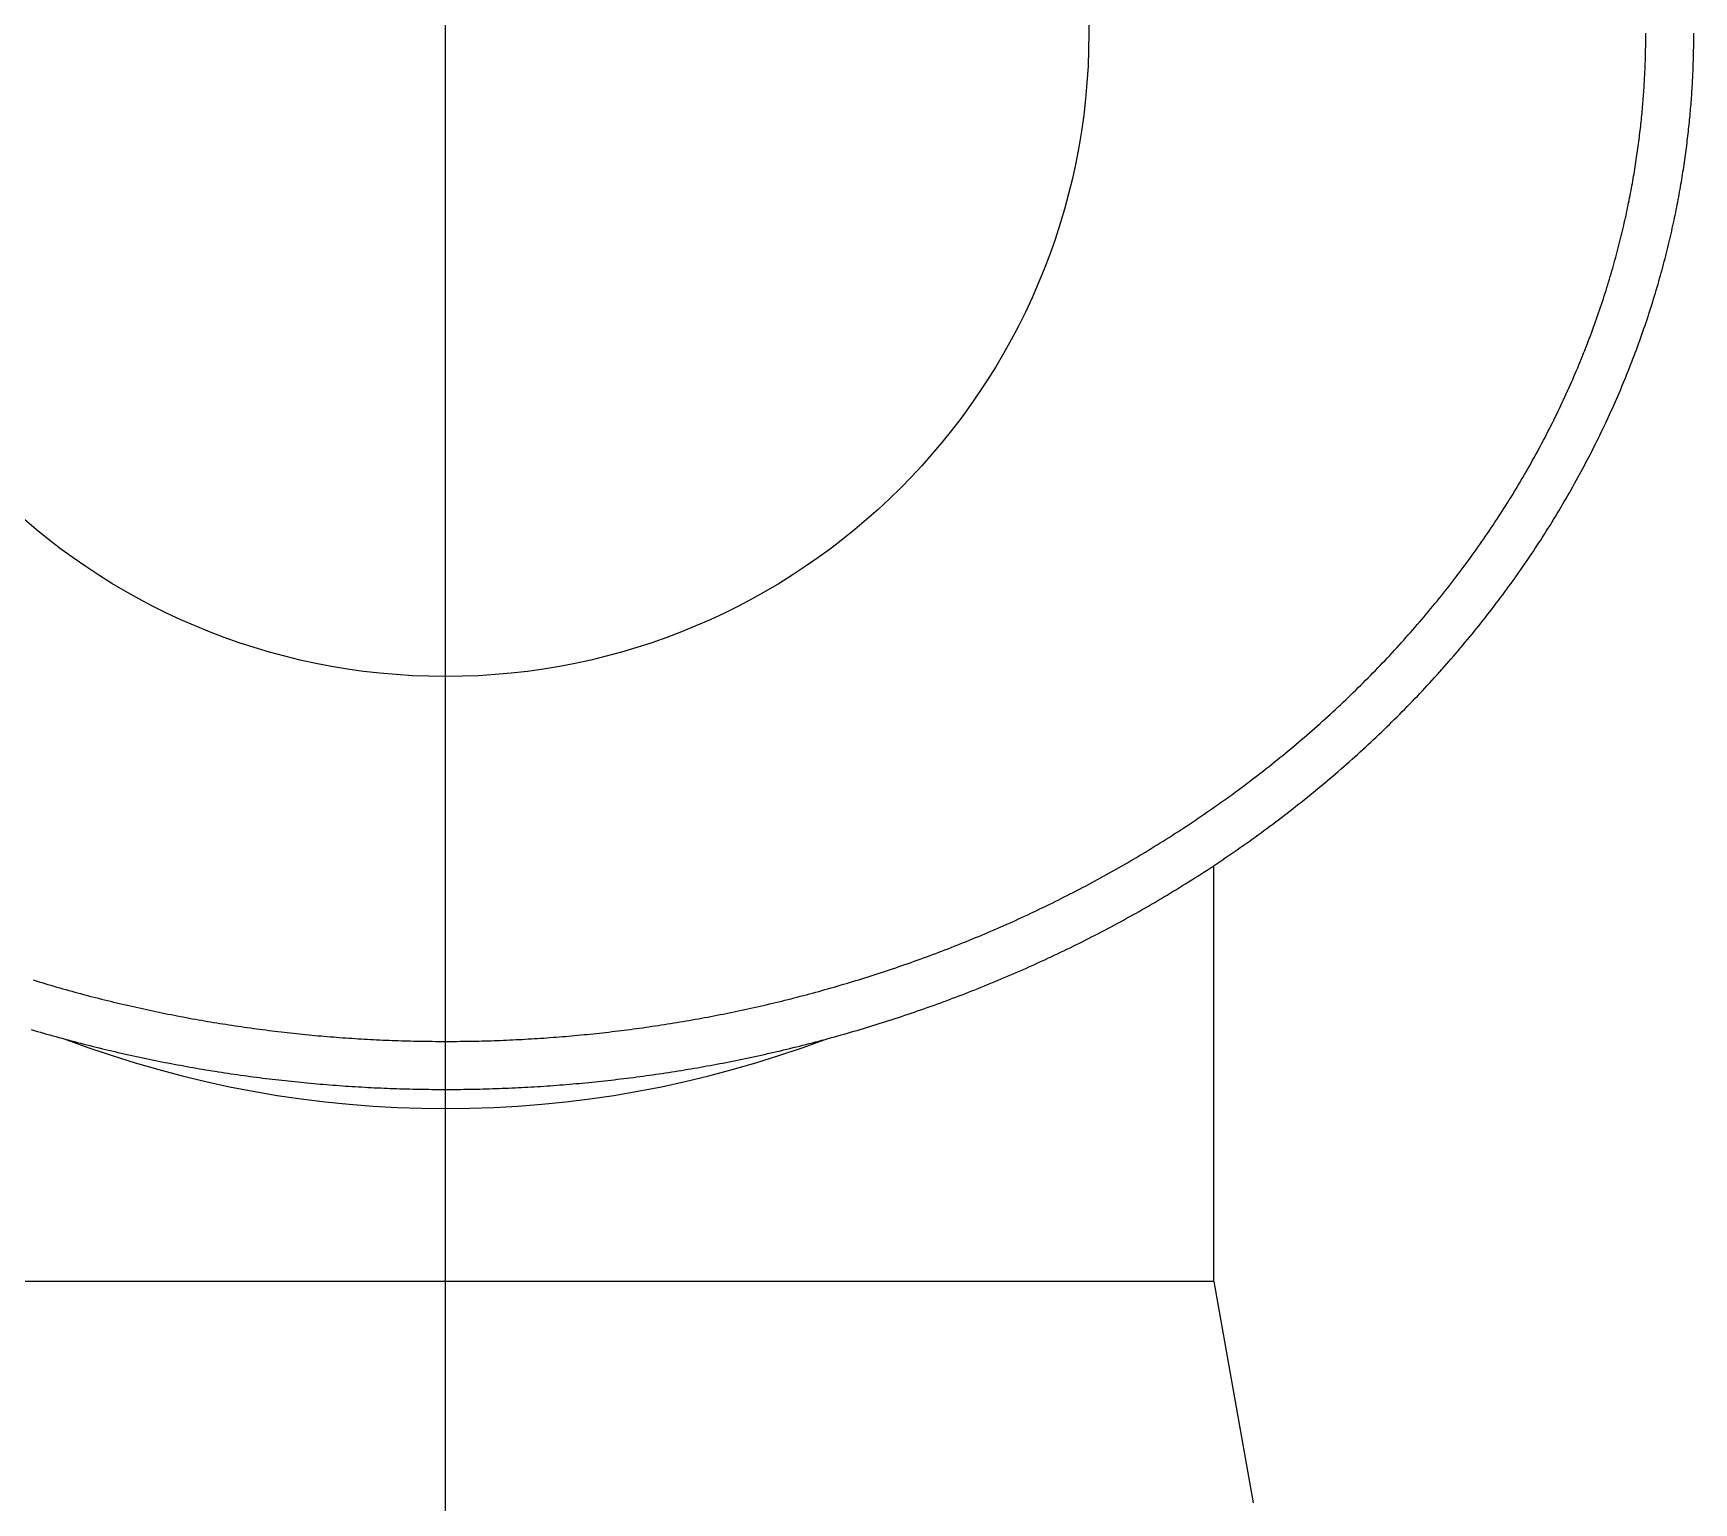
# Model space of a CAD drawing. Extents: x -31.1 to 47.7, y -41.1 to 7.6.
# Drawn here: x 37.02 to 45.67, y -7.65 to 0 of the extents above; entities that cross this region are included whole.
import ezdxf

# ---------------------------------------------------------------- set-up
doc = ezdxf.new("R2010")
doc.units = 0
doc.linetypes.add('CENTER', pattern=[50.8, 31.75, -6.35, 6.35, -6.35])
doc.layers.get('0').update_dxf_attribs({"linetype": 'CONTINUOUS'})
doc.layers.add('CENTER', color=1, linetype='CENTER')

msp = doc.modelspace()

# ---------------------------------------------------------------- linework, layer by layer
at = {"color": 7, "linetype": 'CONTINUOUS'}
for q in [(43.1676, -4.3352), (35.1676, -6.5), (43.3735, -7.6527)]:
    msp.add_line((43.1676, -6.5), q, dxfattribs=at)
at = {"color": 7}
for points in [[(37.0104, -5.1883, 0), (37.0264, -5.193, 0), (37.0424, -5.1977, 0), (37.0584, -5.2024, 0), (37.0744, -5.207, 0), (37.0905, -5.2116, 0), (37.1065, -5.2162, 0), (37.1226, -5.2207, 0), (37.1386, -5.2252, 0), (37.1547, -5.2296, 0), (37.1708, -5.234, 0), (37.1869, -5.2384, 0), (37.203, -5.2427, 0), (37.2191, -5.247, 0), (37.2352, -5.2513, 0), (37.2513, -5.2555, 0), (37.2675, -5.2597, 0), (37.2836, -5.2639, 0), (37.2998, -5.268, 0), (37.3159, -5.2721, 0), (37.3321, -5.2761, 0), (37.3483, -5.2802, 0), (37.3645, -5.2841, 0), (37.3807, -5.2881, 0), (37.3969, -5.292, 0), (37.4131, -5.2958, 0), (37.4293, -5.2997, 0), (37.4455, -5.3035, 0), (37.4618, -5.3072, 0), (37.478, -5.3109, 0), (37.4943, -5.3146, 0), (37.5105, -5.3183, 0), (37.5268, -5.3219, 0), (37.5431, -5.3255, 0), (37.5594, -5.329, 0), (37.5757, -5.3325, 0), (37.592, -5.336, 0), (37.6083, -5.3394, 0), (37.6246, -5.3428, 0), (37.6409, -5.3461, 0), (37.6572, -5.3495, 0), (37.6736, -5.3527, 0), (37.6899, -5.356, 0), (37.7063, -5.3592, 0), (37.7226, -5.3624, 0), (37.739, -5.3655, 0), (37.7554, -5.3686, 0), (37.7717, -5.3717, 0), (37.7881, -5.3747, 0), (37.8045, -5.3777, 0), (37.8209, -5.3807, 0), (37.8373, -5.3836, 0), (37.8537, -5.3865, 0), (37.8702, -5.3893, 0), (37.8866, -5.3921, 0), (37.903, -5.3949, 0), (37.9194, -5.3976, 0), (37.9359, -5.4004, 0), (37.9523, -5.403, 0), (37.9688, -5.4056, 0), (37.9852, -5.4082, 0), (38.0017, -5.4108, 0), (38.0182, -5.4133, 0), (38.0347, -5.4158, 0), (38.0511, -5.4183, 0), (38.0676, -5.4207, 0), (38.0841, -5.4231, 0), (38.1006, -5.4254, 0), (38.1171, -5.4277, 0), (38.1336, -5.43, 0), (38.1501, -5.4322, 0), (38.1666, -5.4344, 0), (38.1832, -5.4366, 0), (38.1997, -5.4387, 0), (38.2162, -5.4408, 0), (38.2328, -5.4428, 0), (38.2493, -5.4448, 0), (38.2658, -5.4468, 0), (38.2824, -5.4488, 0), (38.2989, -5.4507, 0), (38.3155, -5.4525, 0), (38.332, -5.4544, 0), (38.3486, -5.4562, 0), (38.3652, -5.4579, 0), (38.3818, -5.4597, 0), (38.3983, -5.4614, 0), (38.4149, -5.463, 0), (38.4315, -5.4646, 0), (38.4481, -5.4662, 0), (38.4647, -5.4677, 0), (38.4813, -5.4692, 0), (38.4979, -5.4707, 0), (38.5145, -5.4722, 0), (38.5311, -5.4736, 0), (38.5477, -5.4749, 0), (38.5643, -5.4763, 0), (38.5809, -5.4775, 0), (38.5975, -5.4788, 0), (38.6141, -5.48, 0), (38.6307, -5.4812, 0), (38.6474, -5.4824, 0), (38.664, -5.4835, 0), (38.6806, -5.4845, 0), (38.6972, -5.4856, 0), (38.7139, -5.4866, 0), (38.7305, -5.4875, 0), (38.7471, -5.4885, 0), (38.7638, -5.4894, 0), (38.7804, -5.4902, 0), (38.797, -5.4911, 0), (38.8137, -5.4919, 0), (38.8303, -5.4926, 0), (38.8469, -5.4933, 0), (38.8636, -5.494, 0), (38.8802, -5.4946, 0), (38.8969, -5.4953, 0), (38.9135, -5.4958, 0), (38.9302, -5.4964, 0), (38.9468, -5.4969, 0), (38.9634, -5.4973, 0), (38.9801, -5.4977, 0), (38.9967, -5.4981, 0), (39.0134, -5.4985, 0), (39.03, -5.4988, 0), (39.0467, -5.4991, 0), (39.0633, -5.4993, 0), (39.08, -5.4996, 0), (39.0967, -5.4997, 0), (39.1133, -5.4999, 0), (39.13, -5.5, 0), (39.1466, -5.5, 0), (39.1633, -5.5001, 0), (39.1799, -5.5001, 0), (39.1966, -5.5, 0), (39.2133, -5.4999, 0), (39.2299, -5.4998, 0), (39.2466, -5.4997, 0), (39.2632, -5.4995, 0), (39.2799, -5.4993, 0), (39.2966, -5.499, 0), (39.3132, -5.4987, 0), (39.3299, -5.4984, 0), (39.3465, -5.498, 0), (39.3632, -5.4976, 0), (39.3799, -5.4972, 0), (39.3965, -5.4967, 0), (39.4132, -5.4962, 0), (39.4299, -5.4956, 0), (39.4465, -5.495, 0), (39.4632, -5.4944, 0), (39.4798, -5.4937, 0), (39.4965, -5.493, 0), (39.5132, -5.4923, 0), (39.5298, -5.4915, 0), (39.5465, -5.4907, 0), (39.5632, -5.4899, 0), (39.5798, -5.489, 0), (39.5965, -5.4881, 0), (39.6132, -5.4871, 0), (39.6298, -5.4862, 0), (39.6465, -5.4851, 0), (39.6631, -5.4841, 0), (39.6798, -5.483, 0), (39.6965, -5.4818, 0), (39.7131, -5.4806, 0), (39.7298, -5.4794, 0), (39.7465, -5.4782, 0), (39.7631, -5.4769, 0), (39.7798, -5.4756, 0), (39.7964, -5.4742, 0), (39.8131, -5.4729, 0), (39.8298, -5.4714, 0), (39.8464, -5.47, 0), (39.8631, -5.4685, 0), (39.8797, -5.4669, 0), (39.8964, -5.4653, 0), (39.9131, -5.4637, 0), (39.9297, -5.4621, 0), (39.9464, -5.4604, 0), (39.963, -5.4587, 0), (39.9797, -5.4569, 0), (39.9963, -5.4551, 0), (40.013, -5.4533, 0), (40.0297, -5.4514, 0), (40.0463, -5.4495, 0), (40.063, -5.4476, 0), (40.0796, -5.4456, 0), (40.0963, -5.4436, 0), (40.1129, -5.4415, 0), (40.1295, -5.4394, 0), (40.1462, -5.4373, 0), (40.1628, -5.4352, 0), (40.1795, -5.4329, 0), (40.1961, -5.4307, 0), (40.2128, -5.4284, 0), (40.2294, -5.4261, 0), (40.2461, -5.4238, 0), (40.2627, -5.4214, 0), (40.2794, -5.419, 0), (40.296, -5.4165, 0), (40.3126, -5.414, 0), (40.3293, -5.4115, 0), (40.3459, -5.4089, 0), (40.3626, -5.4063, 0), (40.3792, -5.4037, 0), (40.3959, -5.401, 0), (40.4125, -5.3982, 0), (40.4291, -5.3955, 0), (40.4458, -5.3927, 0), (40.4624, -5.3899, 0), (40.4791, -5.387, 0), (40.4957, -5.3841, 0), (40.5123, -5.3811, 0), (40.529, -5.3781, 0), (40.5456, -5.3751, 0), (40.5623, -5.372, 0), (40.5789, -5.3689, 0), (40.5955, -5.3658, 0), (40.6122, -5.3626, 0), (40.6288, -5.3594, 0), (40.6454, -5.3561, 0), (40.6621, -5.3528, 0), (40.6787, -5.3495, 0), (40.6953, -5.3461, 0), (40.712, -5.3427, 0), (40.7286, -5.3392, 0), (40.7452, -5.3357, 0), (40.7619, -5.3322, 0), (40.7785, -5.3286, 0), (40.7951, -5.325, 0), (40.8118, -5.3213, 0), (40.8284, -5.3176, 0), (40.845, -5.3139, 0), (40.8617, -5.3101, 0), (40.8783, -5.3063, 0), (40.8949, -5.3024, 0), (40.9115, -5.2985, 0), (40.9282, -5.2946, 0), (40.9448, -5.2906, 0), (40.9614, -5.2866, 0), (40.978, -5.2825, 0), (40.9947, -5.2784, 0), (41.0113, -5.2743, 0), (41.0279, -5.2701, 0), (41.0445, -5.2659, 0), (41.0612, -5.2616, 0), (41.0778, -5.2573, 0), (41.0944, -5.253, 0), (41.111, -5.2486, 0), (41.1276, -5.2441, 0), (41.1442, -5.2397, 0), (41.1609, -5.2351, 0), (41.1775, -5.2306, 0), (41.1941, -5.226, 0), (41.2107, -5.2214, 0), (41.2273, -5.2167, 0), (41.2439, -5.212, 0), (41.2605, -5.2072, 0), (41.2771, -5.2024, 0), (41.2937, -5.1975, 0), (41.3104, -5.1927, 0), (41.327, -5.1877, 0), (41.3436, -5.1827, 0), (41.3602, -5.1777, 0), (41.3768, -5.1727, 0), (41.3934, -5.1676, 0), (41.41, -5.1624, 0), (41.4266, -5.1572, 0), (41.4432, -5.152, 0), (41.4598, -5.1467, 0), (41.4764, -5.1414, 0), (41.493, -5.136, 0), (41.5096, -5.1306, 0), (41.5262, -5.1252, 0), (41.5428, -5.1197, 0), (41.5593, -5.1141, 0), (41.5759, -5.1086, 0), (41.5925, -5.1029, 0), (41.6091, -5.0973, 0), (41.6257, -5.0916, 0), (41.6423, -5.0858, 0), (41.6589, -5.08, 0), (41.6755, -5.0742, 0), (41.6921, -5.0683, 0), (41.7087, -5.0623, 0), (41.7253, -5.0563, 0), (41.7418, -5.0503, 0), (41.7584, -5.0442, 0), (41.775, -5.0381, 0), (41.7916, -5.0319, 0), (41.8082, -5.0257, 0), (41.8248, -5.0195, 0), (41.8414, -5.0132, 0), (41.858, -5.0068, 0), (41.8746, -5.0004, 0), (41.8912, -4.9939, 0), (41.9077, -4.9874, 0), (41.9243, -4.9809, 0), (41.9409, -4.9743, 0), (41.9575, -4.9677, 0), (41.9741, -4.961, 0), (41.9906, -4.9542, 0), (42.0072, -4.9474, 0), (42.0238, -4.9406, 0), (42.0403, -4.9337, 0), (42.0569, -4.9268, 0), (42.0735, -4.9198, 0), (42.09, -4.9128, 0), (42.1066, -4.9057, 0), (42.1231, -4.8986, 0), (42.1397, -4.8914, 0), (42.1562, -4.8842, 0), (42.1727, -4.877, 0), (42.1892, -4.8697, 0), (42.2058, -4.8623, 0), (42.2223, -4.8549, 0), (42.2388, -4.8474, 0), (42.2553, -4.8399, 0), (42.2718, -4.8323, 0), (42.2883, -4.8247, 0), (42.3048, -4.8171, 0), (42.3213, -4.8094, 0), (42.3377, -4.8016, 0), (42.3542, -4.7938, 0), (42.3707, -4.7859, 0), (42.3871, -4.778, 0), (42.4036, -4.77, 0), (42.42, -4.762, 0), (42.4365, -4.754, 0), (42.4529, -4.7458, 0), (42.4693, -4.7377, 0), (42.4857, -4.7295, 0), (42.5021, -4.7212, 0), (42.5185, -4.7129, 0), (42.5349, -4.7045, 0), (42.5512, -4.6961, 0), (42.5676, -4.6876, 0), (42.584, -4.6791, 0), (42.6003, -4.6705, 0), (42.6167, -4.6619, 0), (42.633, -4.6532, 0), (42.6493, -4.6445, 0), (42.6656, -4.6357, 0), (42.6819, -4.6269, 0), (42.6982, -4.618, 0), (42.7145, -4.609, 0), (42.7307, -4.6001, 0), (42.747, -4.591, 0), (42.7632, -4.5819, 0), (42.7794, -4.5728, 0), (42.7957, -4.5636, 0), (42.8119, -4.5543, 0), (42.8281, -4.545, 0), (42.8442, -4.5356, 0), (42.8604, -4.5262, 0), (42.8766, -4.5167, 0), (42.8927, -4.5072, 0), (42.9088, -4.4976, 0), (42.925, -4.488, 0), (42.9411, -4.4783, 0), (42.9572, -4.4686, 0), (42.9732, -4.4588, 0), (42.9893, -4.4489, 0), (43.0053, -4.439, 0), (43.0214, -4.4291, 0), (43.0373, -4.4191, 0), (43.0533, -4.409, 0), (43.0693, -4.3989, 0), (43.0852, -4.3888, 0), (43.1011, -4.3786, 0), (43.117, -4.3683, 0), (43.1329, -4.358, 0), (43.1487, -4.3476, 0), (43.1645, -4.3372, 0), (43.1803, -4.3267, 0), (43.1961, -4.3162, 0), (43.2118, -4.3057, 0), (43.2276, -4.295, 0), (43.2433, -4.2844, 0), (43.2589, -4.2737, 0), (43.2746, -4.2629, 0), (43.2902, -4.2521, 0), (43.3058, -4.2412, 0), (43.3213, -4.2303, 0), (43.3369, -4.2193, 0), (43.3524, -4.2083, 0), (43.3678, -4.1973, 0), (43.3833, -4.1861, 0), (43.3987, -4.175, 0), (43.4141, -4.1638, 0), (43.4294, -4.1525, 0), (43.4448, -4.1412, 0), (43.46, -4.1299, 0), (43.4753, -4.1185, 0), (43.4905, -4.1071, 0), (43.5057, -4.0956, 0), (43.5209, -4.084, 0), (43.536, -4.0724, 0), (43.5511, -4.0608, 0), (43.5662, -4.0491, 0), (43.5812, -4.0374, 0), (43.5962, -4.0256, 0), (43.6111, -4.0138, 0), (43.6261, -4.002, 0), (43.641, -3.9901, 0), (43.6558, -3.9781, 0), (43.6706, -3.9661, 0), (43.6854, -3.9541, 0), (43.7001, -3.942, 0), (43.7148, -3.9299, 0), (43.7295, -3.9177, 0), (43.7441, -3.9055, 0), (43.7587, -3.8932, 0), (43.7732, -3.8809, 0), (43.7877, -3.8686, 0), (43.8022, -3.8562, 0), (43.8166, -3.8438, 0), (43.831, -3.8313, 0), (43.8453, -3.8188, 0), (43.8596, -3.8062, 0), (43.8739, -3.7936, 0), (43.8881, -3.7809, 0), (43.9022, -3.7682, 0), (43.9164, -3.7555, 0), (43.9304, -3.7427, 0), (43.9445, -3.7299, 0), (43.9585, -3.7171, 0), (43.9724, -3.7042, 0), (43.9863, -3.6912, 0), (44.0002, -3.6782, 0), (44.014, -3.6652, 0), (44.0277, -3.6521, 0), (44.0414, -3.6391, 0), (44.0551, -3.6259, 0), (44.0687, -3.6127, 0), (44.0823, -3.5995, 0), (44.0958, -3.5862, 0), (44.1093, -3.5729, 0), (44.1227, -3.5596, 0), (44.1361, -3.5462, 0), (44.1494, -3.5328, 0), (44.1627, -3.5194, 0), (44.1759, -3.5059, 0), (44.1891, -3.4924, 0), (44.2022, -3.4788, 0), (44.2152, -3.4652, 0), (44.2283, -3.4516, 0), (44.2412, -3.4379, 0), (44.2542, -3.4242, 0), (44.267, -3.4105, 0), (44.2798, -3.3967, 0), (44.2926, -3.3829, 0), (44.3053, -3.3691, 0), (44.318, -3.3552, 0), (44.3306, -3.3413, 0), (44.3431, -3.3274, 0), (44.3556, -3.3134, 0), (44.3681, -3.2994, 0), (44.3804, -3.2853, 0), (44.3928, -3.2713, 0), (44.4051, -3.2572, 0), (44.4173, -3.243, 0), (44.4295, -3.2288, 0), (44.4416, -3.2147, 0), (44.4537, -3.2004, 0), (44.4657, -3.1862, 0), (44.4777, -3.1719, 0), (44.4896, -3.1576, 0), (44.5014, -3.1432, 0), (44.5132, -3.1288, 0), (44.525, -3.1144, 0), (44.5366, -3.1, 0), (44.5483, -3.0855, 0), (44.5599, -3.071, 0), (44.5714, -3.0565, 0), (44.5828, -3.0419, 0), (44.5942, -3.0273, 0), (44.6056, -3.0127, 0), (44.6169, -2.9981, 0), (44.6281, -2.9834, 0), (44.6393, -2.9687, 0), (44.6504, -2.954, 0), (44.6615, -2.9393, 0), (44.6725, -2.9245, 0), (44.6834, -2.9097, 0), (44.6943, -2.8949, 0), (44.7052, -2.88, 0), (44.7159, -2.8651, 0), (44.7267, -2.8502, 0), (44.7373, -2.8353, 0), (44.7479, -2.8204, 0), (44.7585, -2.8054, 0), (44.7689, -2.7904, 0), (44.7794, -2.7754, 0), (44.7897, -2.7603, 0), (44.8, -2.7452, 0), (44.8103, -2.7302, 0), (44.8204, -2.715, 0), (44.8306, -2.6999, 0), (44.8406, -2.6848, 0), (44.8506, -2.6696, 0), (44.8606, -2.6544, 0), (44.8704, -2.6391, 0), (44.8803, -2.6239, 0), (44.89, -2.6086, 0), (44.8997, -2.5933, 0), (44.9094, -2.578, 0), (44.9189, -2.5627, 0), (44.9285, -2.5473, 0), (44.9379, -2.5319, 0), (44.9473, -2.5165, 0), (44.9567, -2.5011, 0), (44.966, -2.4857, 0), (44.9752, -2.4702, 0), (44.9843, -2.4547, 0), (44.9934, -2.4392, 0), (45.0025, -2.4237, 0), (45.0115, -2.4081, 0), (45.0204, -2.3926, 0), (45.0293, -2.377, 0), (45.0381, -2.3614, 0), (45.0468, -2.3457, 0), (45.0555, -2.3301, 0), (45.0641, -2.3144, 0), (45.0727, -2.2988, 0), (45.0812, -2.2831, 0), (45.0896, -2.2674, 0), (45.098, -2.2516, 0), (45.1063, -2.2359, 0), (45.1145, -2.2201, 0), (45.1227, -2.2043, 0), (45.1309, -2.1886, 0), (45.1389, -2.1727, 0), (45.147, -2.1569, 0), (45.1549, -2.1411, 0), (45.1628, -2.1252, 0), (45.1706, -2.1094, 0), (45.1784, -2.0935, 0), (45.1861, -2.0776, 0), (45.1937, -2.0617, 0), (45.2013, -2.0458, 0), (45.2088, -2.0298, 0), (45.2162, -2.0139, 0), (45.2236, -1.998, 0), (45.2309, -1.9821, 0), (45.2381, -1.9661, 0), (45.2453, -1.9502, 0), (45.2524, -1.9342, 0), (45.2594, -1.9183, 0), (45.2664, -1.9023, 0), (45.2733, -1.8864, 0), (45.2802, -1.8705, 0), (45.2869, -1.8545, 0), (45.2937, -1.8386, 0), (45.3003, -1.8227, 0), (45.3069, -1.8068, 0), (45.3134, -1.7909, 0), (45.3198, -1.775, 0), (45.3262, -1.7591, 0), (45.3325, -1.7432, 0), (45.3387, -1.7273, 0), (45.3449, -1.7115, 0), (45.351, -1.6956, 0), (45.357, -1.6798, 0), (45.363, -1.664, 0), (45.3689, -1.6482, 0), (45.3747, -1.6324, 0), (45.3805, -1.6167, 0), (45.3862, -1.601, 0), (45.3918, -1.5852, 0), (45.3973, -1.5696, 0), (45.4028, -1.5539, 0), (45.4082, -1.5382, 0), (45.4136, -1.5226, 0), (45.4189, -1.5071, 0), (45.4241, -1.4915, 0), (45.4292, -1.476, 0), (45.4343, -1.4605, 0), (45.4393, -1.445, 0), (45.4442, -1.4296, 0), (45.4491, -1.4142, 0), (45.4539, -1.3988, 0), (45.4586, -1.3835, 0), (45.4633, -1.3682, 0), (45.4679, -1.353, 0), (45.4724, -1.3378, 0), (45.4769, -1.3226, 0), (45.4813, -1.3075, 0), (45.4856, -1.2924, 0), (45.4899, -1.2774, 0), (45.4941, -1.2624, 0), (45.4982, -1.2474, 0), (45.5023, -1.2326, 0), (45.5063, -1.2177, 0), (45.5103, -1.2029, 0), (45.5141, -1.1882, 0), (45.518, -1.1735, 0), (45.5217, -1.1589, 0), (45.5254, -1.1443, 0), (45.529, -1.1298, 0), (45.5326, -1.1154, 0), (45.5361, -1.101, 0), (45.5395, -1.0866, 0), (45.5429, -1.0724, 0), (45.5462, -1.0582, 0), (45.5495, -1.044, 0), (45.5527, -1.03, 0), (45.5558, -1.0159, 0), (45.5589, -1.002, 0), (45.5619, -0.9881, 0), (45.5649, -0.9743, 0), (45.5678, -0.9605, 0), (45.5706, -0.9468, 0), (45.5734, -0.9332, 0), (45.5762, -0.9196, 0), (45.5789, -0.9061, 0), (45.5815, -0.8926, 0), (45.5841, -0.8792, 0), (45.5866, -0.8659, 0), (45.5891, -0.8526, 0), (45.5915, -0.8393, 0), (45.5939, -0.8261, 0), (45.5963, -0.813, 0), (45.5985, -0.7999, 0), (45.6008, -0.7869, 0), (45.603, -0.7739, 0), (45.6051, -0.761, 0), (45.6072, -0.7481, 0), (45.6093, -0.7353, 0), (45.6113, -0.7225, 0), (45.6133, -0.7098, 0), (45.6152, -0.6971, 0), (45.6171, -0.6845, 0), (45.619, -0.6719, 0), (45.6208, -0.6593, 0), (45.6225, -0.6468, 0), (45.6243, -0.6344, 0), (45.626, -0.622, 0), (45.6276, -0.6096, 0), (45.6293, -0.5973, 0), (45.6308, -0.585, 0), (45.6324, -0.5728, 0), (45.6339, -0.5606, 0), (45.6354, -0.5484, 0), (45.6368, -0.5363, 0), (45.6382, -0.5242, 0), (45.6395, -0.5121, 0), (45.6409, -0.5001, 0), (45.6421, -0.4882, 0), (45.6434, -0.4762, 0), (45.6446, -0.4643, 0), (45.6458, -0.4524, 0), (45.6469, -0.4406, 0), (45.6481, -0.4288, 0), (45.6491, -0.4171, 0), (45.6502, -0.4053, 0), (45.6512, -0.3936, 0), (45.6522, -0.382, 0), (45.6531, -0.3703, 0), (45.654, -0.3587, 0), (45.6549, -0.3471, 0), (45.6558, -0.3356, 0), (45.6566, -0.3241, 0), (45.6574, -0.3126, 0), (45.6581, -0.3011, 0), (45.6588, -0.2897, 0), (45.6595, -0.2783, 0), (45.6602, -0.2669, 0), (45.6608, -0.2555, 0), (45.6614, -0.2442, 0), (45.662, -0.2329, 0), (45.6625, -0.2216, 0), (45.6631, -0.2103, 0), (45.6635, -0.1991, 0), (45.664, -0.1879, 0), (45.6644, -0.1767, 0), (45.6648, -0.1655, 0), (45.6652, -0.1544, 0), (45.6655, -0.1432, 0), (45.6659, -0.1321, 0), (45.6662, -0.121, 0), (45.6664, -0.1099, 0), (45.6667, -0.0989, 0), (45.6669, -0.0878, 0), (45.667, -0.0768, 0), (45.6672, -0.0658, 0), (45.6673, -0.0548, 0), (45.6675, -0.0438, 0), (45.6675, -0.0328, 0), (45.6676, -0.0219, 0), (45.6676, -0.0109, 0), (45.6676, 0, 0)], [(37.0201, -4.93, 0), (37.0355, -4.9347, 0), (37.0509, -4.9394, 0), (37.0663, -4.944, 0), (37.0817, -4.9487, 0), (37.0972, -4.9532, 0), (37.1126, -4.9578, 0), (37.1281, -4.9623, 0), (37.1436, -4.9668, 0), (37.1591, -4.9712, 0), (37.1746, -4.9756, 0), (37.1901, -4.98, 0), (37.2056, -4.9843, 0), (37.2211, -4.9886, 0), (37.2367, -4.9929, 0), (37.2522, -4.9971, 0), (37.2678, -5.0013, 0), (37.2833, -5.0054, 0), (37.2989, -5.0096, 0), (37.3145, -5.0137, 0), (37.3301, -5.0177, 0), (37.3457, -5.0217, 0), (37.3613, -5.0257, 0), (37.3769, -5.0297, 0), (37.3925, -5.0336, 0), (37.4081, -5.0374, 0), (37.4238, -5.0413, 0), (37.4394, -5.0451, 0), (37.4551, -5.0488, 0), (37.4708, -5.0526, 0), (37.4865, -5.0563, 0), (37.5021, -5.0599, 0), (37.5178, -5.0636, 0), (37.5335, -5.0672, 0), (37.5492, -5.0707, 0), (37.565, -5.0743, 0), (37.5807, -5.0777, 0), (37.5964, -5.0812, 0), (37.6122, -5.0846, 0), (37.6279, -5.088, 0), (37.6437, -5.0914, 0), (37.6594, -5.0947, 0), (37.6752, -5.098, 0), (37.691, -5.1012, 0), (37.7068, -5.1044, 0), (37.7226, -5.1076, 0), (37.7384, -5.1107, 0), (37.7542, -5.1138, 0), (37.77, -5.1169, 0), (37.7858, -5.1199, 0), (37.8016, -5.1229, 0), (37.8175, -5.1259, 0), (37.8333, -5.1288, 0), (37.8492, -5.1317, 0), (37.865, -5.1346, 0), (37.8809, -5.1374, 0), (37.8967, -5.1402, 0), (37.9126, -5.1429, 0), (37.9285, -5.1457, 0), (37.9444, -5.1484, 0), (37.9603, -5.151, 0), (37.9762, -5.1536, 0), (37.9921, -5.1562, 0), (38.008, -5.1587, 0), (38.0239, -5.1612, 0), (38.0398, -5.1637, 0), (38.0558, -5.1662, 0), (38.0717, -5.1686, 0), (38.0876, -5.1709, 0), (38.1036, -5.1733, 0), (38.1195, -5.1756, 0), (38.1355, -5.1778, 0), (38.1514, -5.1801, 0), (38.1674, -5.1823, 0), (38.1834, -5.1844, 0), (38.1993, -5.1865, 0), (38.2153, -5.1886, 0), (38.2313, -5.1907, 0), (38.2473, -5.1927, 0), (38.2633, -5.1947, 0), (38.2793, -5.1966, 0), (38.2953, -5.1986, 0), (38.3113, -5.2004, 0), (38.3273, -5.2023, 0), (38.3433, -5.2041, 0), (38.3593, -5.2059, 0), (38.3753, -5.2076, 0), (38.3914, -5.2093, 0), (38.4074, -5.211, 0), (38.4234, -5.2126, 0), (38.4394, -5.2142, 0), (38.4555, -5.2158, 0), (38.4715, -5.2173, 0), (38.4876, -5.2188, 0), (38.5036, -5.2203, 0), (38.5197, -5.2217, 0), (38.5357, -5.2231, 0), (38.5518, -5.2244, 0), (38.5679, -5.2257, 0), (38.5839, -5.227, 0), (38.6, -5.2283, 0), (38.6161, -5.2295, 0), (38.6321, -5.2307, 0), (38.6482, -5.2318, 0), (38.6643, -5.2329, 0), (38.6804, -5.234, 0), (38.6965, -5.235, 0), (38.7126, -5.236, 0), (38.7286, -5.237, 0), (38.7447, -5.238, 0), (38.7608, -5.2389, 0), (38.7769, -5.2397, 0), (38.793, -5.2405, 0), (38.8091, -5.2413, 0), (38.8252, -5.2421, 0), (38.8413, -5.2428, 0), (38.8574, -5.2435, 0), (38.8735, -5.2442, 0), (38.8896, -5.2448, 0), (38.9057, -5.2454, 0), (38.9218, -5.2459, 0), (38.9379, -5.2465, 0), (38.954, -5.247, 0), (38.9701, -5.2474, 0), (38.9862, -5.2478, 0), (39.0023, -5.2482, 0), (39.0184, -5.2485, 0), (39.0345, -5.2489, 0), (39.0506, -5.2491, 0), (39.0667, -5.2494, 0), (39.0829, -5.2496, 0), (39.099, -5.2497, 0), (39.1151, -5.2499, 0), (39.1312, -5.25, 0), (39.1473, -5.25, 0), (39.1634, -5.2501, 0), (39.1795, -5.25, 0), (39.1957, -5.25, 0), (39.2118, -5.2499, 0), (39.2279, -5.2498, 0), (39.244, -5.2497, 0), (39.2601, -5.2495, 0), (39.2762, -5.2493, 0), (39.2924, -5.249, 0), (39.3085, -5.2487, 0), (39.3246, -5.2484, 0), (39.3407, -5.2481, 0), (39.3568, -5.2477, 0), (39.373, -5.2472, 0), (39.3891, -5.2468, 0), (39.4052, -5.2463, 0), (39.4213, -5.2457, 0), (39.4374, -5.2452, 0), (39.4536, -5.2446, 0), (39.4697, -5.2439, 0), (39.4858, -5.2433, 0), (39.5019, -5.2425, 0), (39.518, -5.2418, 0), (39.5342, -5.241, 0), (39.5503, -5.2402, 0), (39.5664, -5.2394, 0), (39.5825, -5.2385, 0), (39.5986, -5.2375, 0), (39.6148, -5.2366, 0), (39.6309, -5.2356, 0), (39.647, -5.2346, 0), (39.6631, -5.2335, 0), (39.6792, -5.2324, 0), (39.6954, -5.2313, 0), (39.7115, -5.2301, 0), (39.7276, -5.2289, 0), (39.7437, -5.2277, 0), (39.7598, -5.2264, 0), (39.776, -5.2251, 0), (39.7921, -5.2237, 0), (39.8082, -5.2224, 0), (39.8243, -5.2209, 0), (39.8404, -5.2195, 0), (39.8565, -5.218, 0), (39.8726, -5.2165, 0), (39.8888, -5.2149, 0), (39.9049, -5.2133, 0), (39.921, -5.2117, 0), (39.9371, -5.21, 0), (39.9532, -5.2083, 0), (39.9693, -5.2066, 0), (39.9854, -5.2048, 0), (40.0015, -5.203, 0), (40.0176, -5.2012, 0), (40.0337, -5.1993, 0), (40.0498, -5.1974, 0), (40.0659, -5.1954, 0), (40.082, -5.1934, 0), (40.0981, -5.1914, 0), (40.1142, -5.1894, 0), (40.1303, -5.1873, 0), (40.1464, -5.1852, 0), (40.1625, -5.183, 0), (40.1786, -5.1808, 0), (40.1947, -5.1786, 0), (40.2108, -5.1763, 0), (40.2269, -5.174, 0), (40.243, -5.1716, 0), (40.2591, -5.1692, 0), (40.2752, -5.1668, 0), (40.2913, -5.1644, 0), (40.3074, -5.1619, 0), (40.3235, -5.1594, 0), (40.3396, -5.1568, 0), (40.3557, -5.1542, 0), (40.3718, -5.1516, 0), (40.3879, -5.1489, 0), (40.404, -5.1462, 0), (40.42, -5.1435, 0), (40.4361, -5.1407, 0), (40.4522, -5.1379, 0), (40.4683, -5.135, 0), (40.4844, -5.1321, 0), (40.5005, -5.1292, 0), (40.5166, -5.1262, 0), (40.5327, -5.1232, 0), (40.5487, -5.1202, 0), (40.5648, -5.1171, 0), (40.5809, -5.114, 0), (40.597, -5.1108, 0), (40.6131, -5.1076, 0), (40.6292, -5.1044, 0), (40.6452, -5.1011, 0), (40.6613, -5.0978, 0), (40.6774, -5.0945, 0), (40.6935, -5.0911, 0), (40.7096, -5.0877, 0), (40.7256, -5.0842, 0), (40.7417, -5.0807, 0), (40.7578, -5.0772, 0), (40.7738, -5.0736, 0), (40.7899, -5.07, 0), (40.806, -5.0664, 0), (40.8221, -5.0627, 0), (40.8381, -5.059, 0), (40.8542, -5.0552, 0), (40.8703, -5.0514, 0), (40.8863, -5.0475, 0), (40.9024, -5.0436, 0), (40.9185, -5.0397, 0), (40.9345, -5.0358, 0), (40.9506, -5.0317, 0), (40.9667, -5.0277, 0), (40.9827, -5.0236, 0), (40.9988, -5.0195, 0), (41.0148, -5.0153, 0), (41.0309, -5.0111, 0), (41.0469, -5.0069, 0), (41.063, -5.0026, 0), (41.0791, -4.9983, 0), (41.0951, -4.9939, 0), (41.1112, -4.9896, 0), (41.1272, -4.9851, 0), (41.1433, -4.9806, 0), (41.1593, -4.9761, 0), (41.1753, -4.9715, 0), (41.1914, -4.9669, 0), (41.2074, -4.9623, 0), (41.2235, -4.9576, 0), (41.2395, -4.9529, 0), (41.2556, -4.9481, 0), (41.2716, -4.9433, 0), (41.2876, -4.9385, 0), (41.3037, -4.9336, 0), (41.3197, -4.9287, 0), (41.3357, -4.9237, 0), (41.3518, -4.9187, 0), (41.3678, -4.9136, 0), (41.3838, -4.9085, 0), (41.3999, -4.9034, 0), (41.4159, -4.8982, 0), (41.4319, -4.893, 0), (41.4479, -4.8877, 0), (41.4639, -4.8824, 0), (41.48, -4.8771, 0), (41.496, -4.8717, 0), (41.512, -4.8663, 0), (41.528, -4.8608, 0), (41.544, -4.8553, 0), (41.56, -4.8497, 0), (41.5761, -4.8441, 0), (41.5921, -4.8385, 0), (41.6081, -4.8328, 0), (41.6241, -4.8271, 0), (41.6401, -4.8213, 0), (41.6561, -4.8155, 0), (41.6722, -4.8096, 0), (41.6882, -4.8037, 0), (41.7042, -4.7977, 0), (41.7202, -4.7917, 0), (41.7362, -4.7857, 0), (41.7522, -4.7796, 0), (41.7682, -4.7735, 0), (41.7842, -4.7673, 0), (41.8002, -4.7611, 0), (41.8162, -4.7548, 0), (41.8322, -4.7485, 0), (41.8482, -4.7421, 0), (41.8642, -4.7357, 0), (41.8802, -4.7293, 0), (41.8962, -4.7227, 0), (41.9122, -4.7162, 0), (41.9282, -4.7096, 0), (41.9441, -4.703, 0), (41.9601, -4.6963, 0), (41.9761, -4.6896, 0), (41.9921, -4.6828, 0), (42.008, -4.676, 0), (42.024, -4.6691, 0), (42.0399, -4.6622, 0), (42.0559, -4.6552, 0), (42.0718, -4.6482, 0), (42.0877, -4.6412, 0), (42.1037, -4.6341, 0), (42.1196, -4.6269, 0), (42.1355, -4.6197, 0), (42.1514, -4.6125, 0), (42.1673, -4.6052, 0), (42.1832, -4.5979, 0), (42.1991, -4.5905, 0), (42.215, -4.583, 0), (42.2309, -4.5756, 0), (42.2468, -4.568, 0), (42.2626, -4.5605, 0), (42.2785, -4.5528, 0), (42.2944, -4.5452, 0), (42.3102, -4.5374, 0), (42.326, -4.5297, 0), (42.3419, -4.5218, 0), (42.3577, -4.514, 0), (42.3735, -4.5061, 0), (42.3893, -4.4981, 0), (42.4051, -4.4901, 0), (42.4209, -4.482, 0), (42.4366, -4.4739, 0), (42.4524, -4.4657, 0), (42.4681, -4.4575, 0), (42.4839, -4.4493, 0), (42.4996, -4.441, 0), (42.5154, -4.4326, 0), (42.5311, -4.4242, 0), (42.5468, -4.4158, 0), (42.5625, -4.4072, 0), (42.5781, -4.3987, 0), (42.5938, -4.3901, 0), (42.6095, -4.3814, 0), (42.6251, -4.3727, 0), (42.6408, -4.3639, 0), (42.6564, -4.3552, 0), (42.672, -4.3463, 0), (42.6876, -4.3374, 0), (42.7032, -4.3284, 0), (42.7188, -4.3194, 0), (42.7343, -4.3103, 0), (42.7499, -4.3012, 0), (42.7654, -4.2921, 0), (42.7809, -4.2828, 0), (42.7964, -4.2736, 0), (42.8119, -4.2643, 0), (42.8274, -4.2549, 0), (42.8429, -4.2455, 0), (42.8583, -4.236, 0), (42.8738, -4.2265, 0), (42.8892, -4.2169, 0), (42.9046, -4.2073, 0), (42.9199, -4.1976, 0), (42.9353, -4.1879, 0), (42.9506, -4.1781, 0), (42.9659, -4.1683, 0), (42.9812, -4.1584, 0), (42.9964, -4.1485, 0), (43.0117, -4.1386, 0), (43.0269, -4.1285, 0), (43.042, -4.1185, 0), (43.0572, -4.1084, 0), (43.0723, -4.0982, 0), (43.0874, -4.088, 0), (43.1025, -4.0777, 0), (43.1176, -4.0675, 0), (43.1326, -4.0571, 0), (43.1476, -4.0467, 0), (43.1626, -4.0363, 0), (43.1775, -4.0258, 0), (43.1925, -4.0152, 0), (43.2074, -4.0047, 0), (43.2222, -3.9941, 0), (43.2371, -3.9834, 0), (43.2519, -3.9727, 0), (43.2666, -3.9619, 0), (43.2814, -3.9511, 0), (43.2961, -3.9402, 0), (43.3108, -3.9293, 0), (43.3254, -3.9184, 0), (43.3401, -3.9074, 0), (43.3547, -3.8964, 0), (43.3692, -3.8853, 0), (43.3837, -3.8742, 0), (43.3982, -3.863, 0), (43.4127, -3.8518, 0), (43.4271, -3.8406, 0), (43.4415, -3.8293, 0), (43.4559, -3.8179, 0), (43.4702, -3.8065, 0), (43.4845, -3.7951, 0), (43.4987, -3.7837, 0), (43.5129, -3.7721, 0), (43.5271, -3.7606, 0), (43.5412, -3.749, 0), (43.5553, -3.7374, 0), (43.5694, -3.7257, 0), (43.5834, -3.714, 0), (43.5974, -3.7022, 0), (43.6113, -3.6904, 0), (43.6253, -3.6786, 0), (43.6391, -3.6667, 0), (43.6529, -3.6548, 0), (43.6667, -3.6428, 0), (43.6805, -3.6308, 0), (43.6942, -3.6187, 0), (43.7078, -3.6067, 0), (43.7215, -3.5945, 0), (43.735, -3.5824, 0), (43.7486, -3.5702, 0), (43.7621, -3.5579, 0), (43.7755, -3.5457, 0), (43.7889, -3.5333, 0), (43.8023, -3.521, 0), (43.8156, -3.5086, 0), (43.8289, -3.4961, 0), (43.8421, -3.4837, 0), (43.8553, -3.4712, 0), (43.8684, -3.4586, 0), (43.8815, -3.446, 0), (43.8945, -3.4334, 0), (43.9075, -3.4207, 0), (43.9205, -3.408, 0), (43.9334, -3.3953, 0), (43.9462, -3.3825, 0), (43.959, -3.3697, 0), (43.9718, -3.3569, 0), (43.9845, -3.344, 0), (43.9971, -3.3311, 0), (44.0097, -3.3182, 0), (44.0223, -3.3052, 0), (44.0348, -3.2922, 0), (44.0473, -3.2792, 0), (44.0597, -3.2661, 0), (44.072, -3.253, 0), (44.0843, -3.2398, 0), (44.0966, -3.2267, 0), (44.1088, -3.2135, 0), (44.1209, -3.2002, 0), (44.133, -3.1869, 0), (44.1451, -3.1737, 0), (44.1571, -3.1603, 0), (44.169, -3.147, 0), (44.1809, -3.1336, 0), (44.1928, -3.1202, 0), (44.2046, -3.1067, 0), (44.2163, -3.0932, 0), (44.228, -3.0797, 0), (44.2397, -3.0662, 0), (44.2513, -3.0526, 0), (44.2628, -3.039, 0), (44.2743, -3.0254, 0), (44.2857, -3.0117, 0), (44.2971, -2.9981, 0), (44.3084, -2.9843, 0), (44.3197, -2.9706, 0), (44.3309, -2.9568, 0), (44.342, -2.943, 0), (44.3531, -2.9292, 0), (44.3642, -2.9154, 0), (44.3752, -2.9015, 0), (44.3861, -2.8876, 0), (44.397, -2.8737, 0), (44.4079, -2.8597, 0), (44.4187, -2.8458, 0), (44.4294, -2.8318, 0), (44.44, -2.8177, 0), (44.4507, -2.8037, 0), (44.4612, -2.7896, 0), (44.4717, -2.7755, 0), (44.4822, -2.7614, 0), (44.4926, -2.7473, 0), (44.5029, -2.7331, 0), (44.5132, -2.7189, 0), (44.5234, -2.7047, 0), (44.5336, -2.6904, 0), (44.5437, -2.6762, 0), (44.5537, -2.6619, 0), (44.5637, -2.6476, 0), (44.5737, -2.6333, 0), (44.5835, -2.6189, 0), (44.5934, -2.6046, 0), (44.6031, -2.5902, 0), (44.6128, -2.5758, 0), (44.6225, -2.5613, 0), (44.6321, -2.5469, 0), (44.6416, -2.5324, 0), (44.6511, -2.5179, 0), (44.6605, -2.5034, 0), (44.6698, -2.4889, 0), (44.6791, -2.4744, 0), (44.6884, -2.4598, 0), (44.6976, -2.4452, 0), (44.7067, -2.4306, 0), (44.7158, -2.416, 0), (44.7248, -2.4013, 0), (44.7337, -2.3866, 0), (44.7426, -2.372, 0), (44.7515, -2.3572, 0), (44.7602, -2.3425, 0), (44.769, -2.3278, 0), (44.7776, -2.313, 0), (44.7862, -2.2982, 0), (44.7948, -2.2834, 0), (44.8033, -2.2686, 0), (44.8117, -2.2538, 0), (44.8201, -2.2389, 0), (44.8284, -2.2241, 0), (44.8367, -2.2092, 0), (44.8449, -2.1943, 0), (44.853, -2.1793, 0), (44.8611, -2.1644, 0), (44.8691, -2.1495, 0), (44.8771, -2.1345, 0), (44.885, -2.1195, 0), (44.8929, -2.1045, 0), (44.9007, -2.0895, 0), (44.9084, -2.0745, 0), (44.9161, -2.0595, 0), (44.9237, -2.0444, 0), (44.9312, -2.0294, 0), (44.9387, -2.0143, 0), (44.9462, -1.9992, 0), (44.9536, -1.9841, 0), (44.9609, -1.969, 0), (44.9681, -1.9539, 0), (44.9753, -1.9388, 0), (44.9824, -1.9236, 0), (44.9895, -1.9085, 0), (44.9965, -1.8934, 0), (45.0035, -1.8782, 0), (45.0103, -1.8631, 0), (45.0172, -1.8479, 0), (45.0239, -1.8328, 0), (45.0306, -1.8176, 0), (45.0372, -1.8025, 0), (45.0438, -1.7873, 0), (45.0503, -1.7722, 0), (45.0567, -1.7571, 0), (45.0631, -1.742, 0), (45.0694, -1.7268, 0), (45.0756, -1.7117, 0), (45.0818, -1.6966, 0), (45.0879, -1.6815, 0), (45.094, -1.6664, 0), (45.1, -1.6514, 0), (45.1059, -1.6363, 0), (45.1118, -1.6213, 0), (45.1175, -1.6062, 0), (45.1233, -1.5912, 0), (45.1289, -1.5762, 0), (45.1345, -1.5612, 0), (45.1401, -1.5462, 0), (45.1455, -1.5313, 0), (45.1509, -1.5164, 0), (45.1563, -1.5014, 0), (45.1615, -1.4866, 0), (45.1667, -1.4717, 0), (45.1719, -1.4569, 0), (45.1769, -1.4421, 0), (45.1819, -1.4273, 0), (45.1869, -1.4125, 0), (45.1917, -1.3978, 0), (45.1966, -1.3831, 0), (45.2013, -1.3684, 0), (45.206, -1.3538, 0), (45.2106, -1.3392, 0), (45.2151, -1.3246, 0), (45.2196, -1.3101, 0), (45.2241, -1.2956, 0), (45.2284, -1.2811, 0), (45.2327, -1.2667, 0), (45.237, -1.2524, 0), (45.2411, -1.238, 0), (45.2452, -1.2237, 0), (45.2493, -1.2095, 0), (45.2533, -1.1953, 0), (45.2572, -1.1811, 0), (45.2611, -1.167, 0), (45.2649, -1.1529, 0), (45.2686, -1.1389, 0), (45.2723, -1.1249, 0), (45.2759, -1.111, 0), (45.2794, -1.0972, 0), (45.2829, -1.0834, 0), (45.2864, -1.0696, 0), (45.2898, -1.0559, 0), (45.2931, -1.0423, 0), (45.2963, -1.0287, 0), (45.2995, -1.0152, 0), (45.3027, -1.0017, 0), (45.3057, -0.9883, 0), (45.3088, -0.975, 0), (45.3117, -0.9617, 0), (45.3147, -0.9485, 0), (45.3175, -0.9354, 0), (45.3203, -0.9223, 0), (45.3231, -0.9092, 0), (45.3258, -0.8963, 0), (45.3284, -0.8833, 0), (45.331, -0.8705, 0), (45.3336, -0.8577, 0), (45.3361, -0.8449, 0), (45.3385, -0.8322, 0), (45.3409, -0.8196, 0), (45.3433, -0.807, 0), (45.3456, -0.7944, 0), (45.3479, -0.7819, 0), (45.3501, -0.7695, 0), (45.3522, -0.7571, 0), (45.3544, -0.7448, 0), (45.3564, -0.7325, 0), (45.3585, -0.7203, 0), (45.3605, -0.7081, 0), (45.3624, -0.6959, 0), (45.3643, -0.6838, 0), (45.3662, -0.6718, 0), (45.368, -0.6598, 0), (45.3698, -0.6478, 0), (45.3716, -0.6359, 0), (45.3733, -0.624, 0), (45.375, -0.6122, 0), (45.3766, -0.6004, 0), (45.3782, -0.5887, 0), (45.3798, -0.5769, 0), (45.3813, -0.5653, 0), (45.3828, -0.5537, 0), (45.3843, -0.5421, 0), (45.3857, -0.5305, 0), (45.3871, -0.519, 0), (45.3884, -0.5075, 0), (45.3898, -0.4961, 0), (45.391, -0.4847, 0), (45.3923, -0.4733, 0), (45.3935, -0.462, 0), (45.3947, -0.4507, 0), (45.3959, -0.4394, 0), (45.397, -0.4282, 0), (45.3981, -0.417, 0), (45.3991, -0.4058, 0), (45.4001, -0.3947, 0), (45.4011, -0.3836, 0), (45.4021, -0.3725, 0), (45.403, -0.3614, 0), (45.4039, -0.3504, 0), (45.4048, -0.3395, 0), (45.4056, -0.3285, 0), (45.4064, -0.3176, 0), (45.4072, -0.3067, 0), (45.4079, -0.2958, 0), (45.4086, -0.2849, 0), (45.4093, -0.2741, 0), (45.41, -0.2633, 0), (45.4106, -0.2526, 0), (45.4112, -0.2418, 0), (45.4118, -0.2311, 0), (45.4123, -0.2204, 0), (45.4128, -0.2097, 0), (45.4133, -0.199, 0), (45.4138, -0.1884, 0), (45.4142, -0.1778, 0), (45.4146, -0.1672, 0), (45.415, -0.1566, 0), (45.4153, -0.1461, 0), (45.4157, -0.1355, 0), (45.416, -0.125, 0), (45.4162, -0.1145, 0), (45.4165, -0.104, 0), (45.4167, -0.0936, 0), (45.4169, -0.0831, 0), (45.4171, -0.0727, 0), (45.4172, -0.0622, 0), (45.4174, -0.0518, 0), (45.4175, -0.0414, 0), (45.4175, -0.0311, 0), (45.4176, -0.0207, 0), (45.4176, -0.0103, 0), (45.4176, 0, 0)]]:
    msp.add_polyline3d(points, dxfattribs=at)
at = {"color": 7, "linetype": 'CONTINUOUS'}
msp.add_circle((39.1676, 0), 3.35, dxfattribs=at)
msp.add_arc((39.1676, 0), 5.6, 249.32801, 290.67199, dxfattribs=at)
at = {"layer": 'CENTER', "color": 1, "linetype": 'CENTER'}
msp.add_line((39.1676, -25.9), (39.1676, 7.6), dxfattribs=at)

doc.saveas('drawing.dxf')
